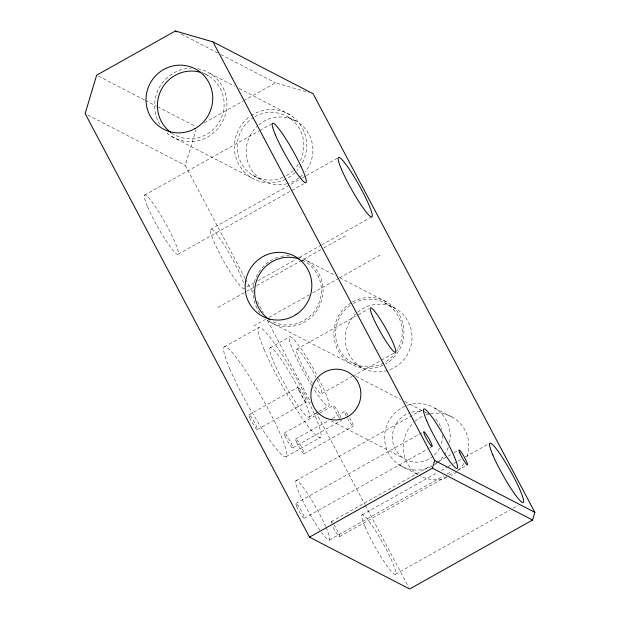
<?xml version="1.0" encoding="UTF-8"?>
<svg xmlns="http://www.w3.org/2000/svg" width="620" height="620" viewBox="0 0 620 620"><rect width="100%" height="100%" fill="white"/><g stroke="black" fill="none" stroke-linecap="round" stroke-linejoin="round"><path stroke-width="0.46" stroke-dasharray="3.1 2.33" d="M245.117 278.411L185.287 165.463L195.967 129.805M204.329 122.822L242.854 101.192M243.691 100.727L275.52 82.855L308.535 92.419M144.475 195.215L258.881 131.022M259.726 130.556L271.506 123.946M210.544 229.431L301.359 178.467M302.196 177.994L305.559 176.103M306.404 175.631L338.357 157.697M178.242 254.138L303.591 183.815M246.838 286.936L254.409 282.689M257.773 280.806L295.608 259.571M299.817 257.207L320.835 245.412M321.679 244.939L372.132 216.62M217.899 307.45L245.644 291.865M246.489 291.392L253.216 287.618M256.579 285.727L322.997 248.426M323.841 247.953L345.704 235.678M253.766 325.988L265.538 319.385M268.902 317.494L309.264 294.841M312.627 292.958L338.698 278.326M339.543 277.853L381.587 254.254M224.308 346.859L258.672 327.577M270.072 347.859L289.703 336.838M312.48 383.214A25.536 3.232 60.7 0 1 296.5 349.37L368.66 308.884M248.938 414.803L298.026 387.267M257.377 429.536L306.466 402M321.827 393.56L352.036 376.619M352.873 376.146L380.564 360.615M381.401 360.142L393.987 353.082M308.993 417.105L317.99 412.06M318.812 411.595L328.623 406.092M284.255 433.093L319.199 413.486M320.029 413.021L333.343 405.55M295.647 438.991L328.925 420.314M332.25 418.446L344.728 411.447A8.51 1.077 60.7 0 1 348.107 415.299M292.694 447.826L341.783 420.282M286.029 456.661L320.393 437.387M304.087 453.724L353.175 426.173M295.988 480.678L422.135 409.897M295.934 503.417L423.77 431.698M304.281 518.258L428.746 448.423M429.582 447.95L432.109 446.539M331.251 521.699L431.334 465.55M435.535 463.194L438.061 461.776M438.898 461.311L447.307 456.591M448.151 456.118L453.197 453.29M454.034 452.817L459.087 449.981M362.057 514.887L437.751 472.425M441.114 470.534L446.997 467.232M447.841 466.759L452.887 463.93M453.732 463.458L457.095 461.567M457.932 461.102L461.296 459.211M465.504 456.855L489.893 443.168M329.344 540.028L443.719 475.858M447.082 473.975L452.135 471.146M339.589 536.54L448.082 475.672M448.919 475.199L453.972 472.37M457.335 470.487L467.426 464.822M395.421 574.244L509.795 510.074M513.159 508.183L518.204 505.354M181.358 34.1L219.883 54.048M220.736 54.49L275.52 82.855M209.932 73.408L234.794 86.281M239.088 88.497L289.679 114.692M201.95 72.455L208.46 75.826M288.199 117.118L297.213 121.783M98.355 76.09L144.576 100.022M145.429 100.463L156.558 106.229M157.418 106.671L195.935 126.612M252.836 175.297L261.849 179.955M171.461 133.16L173.089 134.005A34.046 33.162 -62.6 0 0 220.263 120.086A34.046 33.162 -62.6 0 0 204.166 73.625M171.616 136.431L251.363 177.715M87.707 114.94L185.287 165.463M306.59 260.594L335.536 275.582M339.791 277.783L387.477 302.475M302.227 260.152L303.815 260.974M384.702 302.854L394.436 307.892M353.113 363.173L362.84 368.21M269.452 321.679L350.339 363.553M434.783 408.177L453.406 417.818M355.996 376.309L400.621 399.412M404.914 401.636L422.081 410.518M422.933 410.967L428.947 414.075M331.188 420.825L404.139 458.599M400.009 465.38L418.624 475.021A33.48 32.612 -62.6 0 1 413.656 422.553M245.567 279.263L253.278 293.81M257.354 301.506L263.244 312.635M267.321 320.331L310.837 402.473M315.82 411.889L364.769 504.293M365.219 505.145L408.727 587.287M435.697 419.074A25.536 24.87 -62.6 0 1 441.549 429.637M442.393 435.24A25.536 24.87 -62.6 0 1 441.316 443.688M439.534 448.121A25.536 24.87 -62.6 0 1 434.45 454.987M433.039 456.25A25.536 24.87 -62.6 0 1 395.312 449.175A25.536 24.87 -62.6 0 1 409.983 412.695M411.781 412.161A25.536 24.87 -62.6 0 1 421.995 411.726M425.599 412.618A25.536 24.87 -62.6 0 1 427.35 413.269M407.278 405.333A33.48 32.612 -62.6 0 1 449.477 443.021M448.214 447.493A33.48 32.612 -62.6 0 1 437.588 462.574M436.821 463.179A33.48 32.612 -62.6 0 1 432.783 465.845M431.946 466.302A33.48 32.612 -62.6 0 1 387.206 450.438A33.48 32.612 -62.6 0 1 406.371 405.666M430.512 413.726A33.48 32.612 -62.6 0 1 461.474 424.878A33.48 32.612 -62.6 0 1 466.527 457.955M463.822 463.466A33.48 32.612 -62.6 0 1 458.374 470.286M456.948 471.588A33.48 32.612 -62.6 0 1 451.407 475.478M447.043 477.532A33.48 32.612 -62.6 0 1 419.438 475.501M415.082 421.251A33.48 32.612 -62.6 0 1 424.987 415.307M425.893 414.974A33.48 32.612 -62.6 0 1 428.645 414.144M352.478 301.979A35.751 34.821 -62.6 0 1 399.83 315.665A35.751 34.821 -62.6 0 1 385.338 364.048M382.865 365.312A35.751 34.821 -62.6 0 1 337.768 349.959A35.751 34.821 -62.6 0 1 350.889 302.924M298.267 256.92A35.751 34.821 -62.6 0 1 318.866 307.295A35.751 34.821 -62.6 0 1 265.74 319.037M260.051 313.131A35.751 34.821 -62.6 0 1 280.155 256.665M281.046 256.455A35.751 34.821 -62.6 0 1 289.253 255.587M357.546 312.286A34.046 33.162 -62.6 0 1 408.092 321.524A34.046 33.162 -62.6 0 1 388.236 370.264M387.345 370.543A34.046 33.162 -62.6 0 1 349.634 355.399A34.046 33.162 -62.6 0 1 355.446 314.224M353.26 303.459A34.046 33.162 -62.6 0 1 393.514 309.628A34.046 33.162 -62.6 0 1 396.846 350.889M396.327 351.687A34.046 33.162 -62.6 0 1 384.555 362.568M383.726 363.018A34.046 33.162 -62.6 0 1 339.907 350.362A34.046 33.162 -62.6 0 1 350.843 304.955M302.149 260.16A34.046 33.162 -62.6 0 1 317.828 305.675A34.046 33.162 -62.6 0 1 272.226 321.292M317.153 379.765A25.536 3.232 60.7 0 1 314.356 386.012M296.5 349.37A25.536 3.232 60.7 0 1 315.983 377.394M318.463 378.115A39.719 5.022 60.7 0 1 328.848 405.86A39.719 5.022 60.7 0 1 312.674 387.19M311.713 385.656A39.719 5.022 60.7 0 1 289.447 337.133A39.719 5.022 60.7 0 1 317.138 375.596M326.074 527.403A34.046 4.309 60.7 0 1 315.309 523.249A34.046 4.309 60.7 0 1 296.67 480.647A34.046 4.309 60.7 0 1 325.717 526.597M333.862 524.52A8.51 1.077 60.7 0 1 339.163 534.324A8.51 1.077 60.7 0 1 337.954 535.076A8.51 1.077 60.7 0 1 332.343 525.473M331.452 523.272A8.51 1.077 60.7 0 1 332.46 522.637M244.319 288.354A34.046 4.309 60.7 0 1 218.48 251.271A34.046 4.309 60.7 0 1 217.535 235.383A34.046 4.309 60.7 0 1 244.11 284.882M340.093 418.872A8.51 1.077 60.7 0 1 334.126 408.456A8.51 1.077 60.7 0 1 335.033 406.96A8.51 1.077 60.7 0 1 341 417.376M349.587 417.748A8.51 1.077 60.7 0 1 353.106 426.242A8.51 1.077 60.7 0 1 347.588 418.57M346.286 416.043A8.51 1.077 60.7 0 1 344.805 411.378M254.874 116.653A34.046 33.162 -62.6 0 1 294.624 122.279A34.046 33.162 -62.6 0 1 299.251 162.781M298.329 164.292A34.046 33.162 -62.6 0 1 293.888 169.857M293.26 170.477A34.046 33.162 -62.6 0 1 283.821 176.964M283.007 177.328A34.046 33.162 -62.6 0 1 240.669 161.952A34.046 33.162 -62.6 0 1 253.363 117.552M258.772 124.829A34.046 33.162 -62.6 0 1 303.32 126.627A34.046 33.162 -62.6 0 1 305.257 171.849M302.265 175.142A34.046 33.162 -62.6 0 1 299.599 177.475M298.887 178.017A34.046 33.162 -62.6 0 1 287.866 183.466M287.021 183.698A34.046 33.162 -62.6 0 1 250.077 167.392A34.046 33.162 -62.6 0 1 256.788 126.596M251.123 115.684A36.882 35.929 -62.6 0 1 295.632 119.296A36.882 35.929 -62.6 0 1 301.646 164.161M301.157 164.982A36.882 35.929 -62.6 0 1 297.143 170.423M295.151 172.5A36.882 35.929 -62.6 0 1 287.471 178.227M285.789 179.11A36.882 35.929 -62.6 0 1 239.072 164.943A36.882 35.929 -62.6 0 1 250.333 116.234M197.687 68.766A36.882 35.929 -62.6 0 1 222.812 121.171A36.882 35.929 -62.6 0 1 165.656 131.827M159.79 124.457A36.882 35.929 -62.6 0 1 159.417 87.381A36.882 35.929 -62.6 0 1 191.107 68.239M364.994 526.721A34.046 4.309 60.7 0 0 394.39 574.12A34.046 4.309 60.7 0 0 376.836 532.851A34.046 4.309 60.7 0 0 364.994 526.721M229.741 368.753A62.984 7.967 60.7 0 0 284.115 456.436A62.984 7.967 60.7 0 0 251.643 380.091A62.984 7.967 60.7 0 0 229.741 368.753M264.104 349.471A62.984 7.967 60.7 0 0 318.478 437.154A62.984 7.967 60.7 0 0 286.006 360.817A62.984 7.967 60.7 0 0 264.104 349.471M273.498 361.662A39.719 5.022 60.7 0 0 307.784 416.966A39.719 5.022 60.7 0 0 287.308 368.815A39.719 5.022 60.7 0 0 273.498 361.662M296.67 506.377A8.51 1.077 60.7 0 0 304.017 518.227A8.51 1.077 60.7 0 0 299.631 507.904A8.51 1.077 60.7 0 0 296.67 506.377M285.037 436A8.51 1.077 60.7 0 0 292.384 447.849A8.51 1.077 60.7 0 0 287.998 437.526A8.51 1.077 60.7 0 0 285.037 436M249.721 417.71A8.51 1.077 60.7 0 0 257.067 429.559A8.51 1.077 60.7 0 0 252.681 419.244A8.51 1.077 60.7 0 0 249.721 417.71M147.614 206.832A34.046 4.309 60.7 0 0 177.01 254.231A34.046 4.309 60.7 0 0 159.456 212.962A34.046 4.309 60.7 0 0 147.614 206.832M296.43 441.897A8.51 1.077 60.7 0 0 303.785 453.747A8.51 1.077 60.7 0 0 299.39 443.424A8.51 1.077 60.7 0 0 296.43 441.897M298.809 390.174A8.51 1.077 60.7 0 0 306.156 402.024A8.51 1.077 60.7 0 0 301.769 391.701A8.51 1.077 60.7 0 0 298.809 390.174"/><path stroke-width="0.93" d="M309.488 537.145L432.411 468.185L434.713 460.505L212.978 41.889L175.367 31L96.642 75.206L85.142 113.615L309.488 537.145L409.634 589L532.557 520.033L534.859 512.36L313.123 93.744L212.978 41.889M175.367 31L177.08 31.884M434.713 460.505L534.859 512.36M432.411 468.185L532.557 520.033M269.816 319.897A34.046 33.162 -62.6 0 1 258.214 276.597A34.046 33.162 -62.6 0 1 299.553 259.121M170.702 132.386A34.046 33.162 -62.6 0 1 161.06 90.187A34.046 33.162 -62.6 0 1 200.531 72.331M347.603 416.733A25.536 24.87 -62.6 0 0 349.13 372.752A25.536 24.87 -62.6 0 0 310.868 394.219A25.536 24.87 -62.6 0 0 347.603 416.733M296.027 314.611A34.046 33.162 -62.6 0 0 294.283 256.037A34.046 33.162 -62.6 0 0 245.156 287.944A34.046 33.162 -62.6 0 0 296.027 314.611M492.83 455.003A34.046 4.309 60.7 0 0 522.218 502.401A34.046 4.309 60.7 0 0 504.664 461.133A34.046 4.309 60.7 0 0 492.83 455.003M372.69 316.657A25.536 3.232 60.7 0 0 394.738 352.207A25.536 3.232 60.7 0 0 381.571 321.261A25.536 3.232 60.7 0 0 372.69 316.657M426.754 420.794A34.046 4.309 60.7 0 0 456.142 468.193A34.046 4.309 60.7 0 0 438.588 426.924A34.046 4.309 60.7 0 0 426.754 420.794M459.815 452.941A8.51 1.077 60.7 0 0 467.162 464.791A8.51 1.077 60.7 0 0 462.776 454.475A8.51 1.077 60.7 0 0 459.815 452.941M424.499 434.659A8.51 1.077 60.7 0 0 431.846 446.509A8.51 1.077 60.7 0 0 427.459 436.186A8.51 1.077 60.7 0 0 424.499 434.659M275.481 135.098A34.046 4.309 60.7 0 0 304.877 182.489A34.046 4.309 60.7 0 0 287.324 141.228A34.046 4.309 60.7 0 0 275.481 135.098M341.496 169.322A34.046 4.309 60.7 0 0 370.892 216.713A34.046 4.309 60.7 0 0 353.338 175.452A34.046 4.309 60.7 0 0 341.496 169.322M195.029 128.573A34.046 33.162 -62.6 0 0 197.067 69.928A34.046 33.162 -62.6 0 0 146.049 98.549A34.046 33.162 -62.6 0 0 195.029 128.573"/></g></svg>
